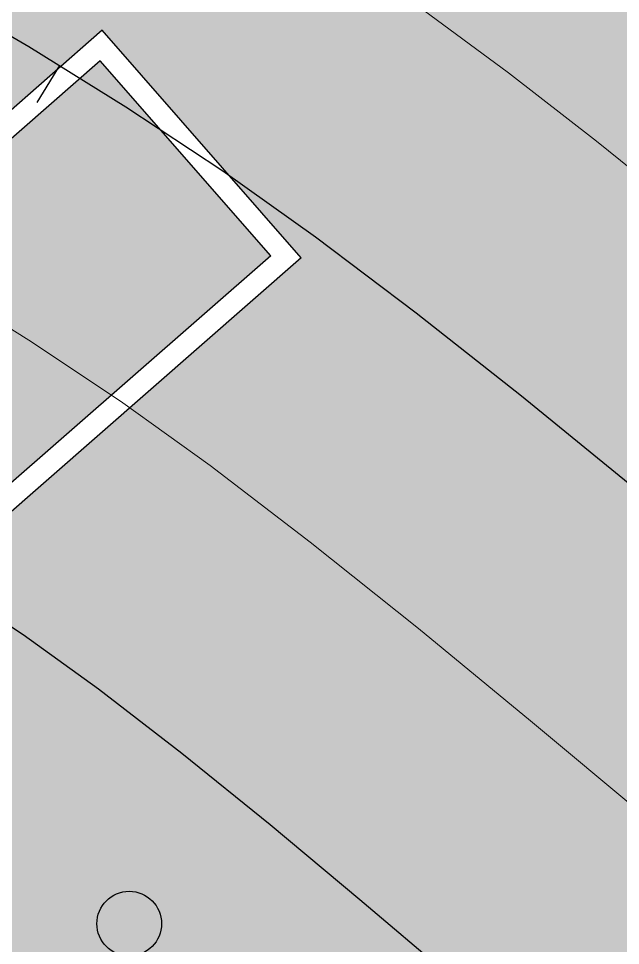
# Model space of a CAD drawing. Header units: millimetres. Extents: x 474337 to 1180020, y 4124662 to 4776603.
# Drawn here: x 854507 to 861479, y 4364278 to 4375015 of the extents above; entities that cross this region are included whole.
import ezdxf

# ---------------------------------------------------------------- set-up
doc = ezdxf.new("R2010")
doc.units = ezdxf.units.MM
doc.layers.add('(031) Горизонтали', color=42, linetype='Continuous')
doc.layers.add('(038) Деревья', color=7, linetype='Continuous')
doc.layers.add('(032) Горизонтали утолщенные', color=32, linetype='Continuous', lineweight=30)
doc.layers.add('(042) Бергштрих11', color=32, linetype='Continuous', lineweight=30)

# ---------------------------------------------------------------- blocks, each defined once
blk = doc.blocks.new('d')
at = {"layer": '(038) Деревья'}
blk.add_ellipse((0, 0), major_axis=(0.265, 0.265), ratio=1, start_param=5.497787, end_param=11.780972, dxfattribs=at)
blk = doc.blocks.new('io87po8otjtrio')
at = {"color": 7}
for p, q in [((5665325.7, 909924.8), (5662404.8, 907996.4)), ((5665325.7, 909924.8), (5669144.7, 904140.1)), ((5665254.8, 909578.4), (5662751.2, 907925.5)), ((5665254.8, 909578.4), (5668842.2, 904144.5)), ((5662404.8, 907996.4), (5666144.3, 902337.2)), ((5662751.2, 907925.5), (5666026.9, 902963.8))]:
    blk.add_line(p, q, dxfattribs=at)

msp = doc.modelspace()

# ---------------------------------------------------------------- hatches: boundary and pattern name
at = {"lineweight": 30}
h = msp.add_hatch(color=74, dxfattribs=at)
h.dxf.hatch_style = 1
h.paths.add_polyline_path([(848140, 4387459), (849731, 4387917), (852163, 4385136), (851497, 4383620), (855637, 4387239), (840904, 4404091), (835634, 4399484), (836948, 4397980), (836282, 4396464), (828753, 4389882), (830103, 4388339), (828597, 4387022), (828268, 4387399), (825708, 4385161), (821331, 4390167), (822837, 4391484), (818427, 4396528), (830774, 4407322), (832365, 4407780), (834797, 4404999), (834130, 4403483), (838271, 4407103), (831497, 4414850, 0.259332), (828712, 4415713), (814009, 4411563, -0.170668), (808685, 4398894), (812315, 4386035), (821754, 4352599), (879217, 4352809, 0.616153), (881499, 4357658), (858270, 4384228), (853000, 4379621), (854314, 4378117), (853648, 4376601), (846120, 4370019), (847469, 4368476), (845963, 4367159), (845634, 4367536), (843074, 4365298), (838697, 4370304), (840203, 4371621), (835793, 4376665)])
h.paths.add_polyline_path([(828901, 4381510), (826629, 4384106), (829942, 4387003), (832213, 4384406)], flags=16)
h.paths.add_polyline_path([(835196, 4387545, -0.090131), (833887, 4388516, -0.834301), (833006, 4390275), (838111, 4394742), (840414, 4392107)], flags=16)
h.paths.add_polyline_path([(847308, 4367140), (849579, 4364543), (846267, 4361646), (843995, 4364243)], flags=16)
h.paths.add_polyline_path([(850372, 4370412), (855477, 4374879), (857780, 4372244), (852562, 4367682, -0.090131), (851253, 4368653, -0.834301)], flags=16)
h = msp.add_hatch(color=4, dxfattribs=at)
h.dxf.hatch_style = 1
h.paths.add_polyline_path([(857428, 4372268), (855453, 4374526), (850529, 4370218, 0.928686), (851322, 4368949, 0.090329), (852526, 4367982)])

# ---------------------------------------------------------------- linework, layer by layer
at = {"layer": '(031) Горизонтали', "color": 42, "linetype": 'Continuous', "lineweight": 0}
for points, elevation in [([(841787, 4384795), (842330, 4384561), (842970, 4384255), (843596, 4383939), (844104, 4383679), (844552, 4383445), (844998, 4383209), (845500, 4382938), (846117, 4382604), (846624, 4382336), (847361, 4381954), (848290, 4381473), (849373, 4380908), (850571, 4380276), (851847, 4379591), (853160, 4378870), (854473, 4378129), (855748, 4377383), (856946, 4376647), (858028, 4375937), (859123, 4375167), (860182, 4374384), (861200, 4373596), (862174, 4372812)], 1465490), ([(841414, 4378398), (842256, 4377966), (843031, 4377563), (843782, 4377168), (844553, 4376757), (845387, 4376309), (846327, 4375801), (847416, 4375211), (848521, 4374622), (849500, 4374117), (850388, 4373668), (851219, 4373245), (852028, 4372822), (852847, 4372370), (853712, 4371862), (854657, 4371269), (855716, 4370565), (856728, 4369838), (857885, 4368951), (859139, 4367949), (860439, 4366881), (861737, 4365794)], 1463490)]:
    msp.add_lwpolyline(points, dxfattribs=dict(at, elevation=elevation))
at = {"layer": '(032) Горизонтали утолщенные', "color": 32, "linetype": 'Continuous', "lineweight": 30}
for points, elevation in [([(842023, 4381414), (842750, 4381044), (843387, 4380715), (843979, 4380406), (844570, 4380093), (845202, 4379754), (845920, 4379366), (846767, 4378907), (847549, 4378492), (848408, 4378050), (849334, 4377577), (850316, 4377072), (851346, 4376533), (852414, 4375958), (853511, 4375344), (854625, 4374690), (855749, 4373993), (856872, 4373251), (857947, 4372486), (859112, 4371604), (860332, 4370643), (861568, 4369637)], 1464490), ([(842186, 4374651), (843256, 4374089), (844290, 4373542), (845288, 4373010), (846250, 4372494), (847176, 4371995), (848066, 4371514), (849067, 4370982), (849924, 4370543), (850681, 4370161), (851383, 4369802), (852077, 4369430), (852808, 4369008), (853620, 4368503), (854560, 4367878), (855434, 4367250), (856399, 4366504), (857420, 4365679), (858462, 4364810), (859490, 4363937)], 1462490)]:
    msp.add_lwpolyline(points, dxfattribs=dict(at, elevation=elevation))
at = {"layer": '(042) Бергштрих11', "color": 32, "linetype": 'Continuous', "lineweight": 30}
msp.add_line((854981, 4374469, 1464490), (854718, 4374044, 1464490), dxfattribs=at)

# ---------------------------------------------------------------- block references
at = {"layer": '(038) Деревья', "linetype": 'Continuous', "xscale": 999.9999999813735, "yscale": 999.9999999813735, "zscale": 999.9999999813735}
msp.add_blockref('d', (855789, 4364530, -1510), dxfattribs=at)
at = {"lineweight": 50, "rotation": 277.7303370136379}
msp.add_blockref('io87po8otjtrio', (-805923, 9863689, 1503990), dxfattribs=at)

doc.saveas('drawing.dxf')
